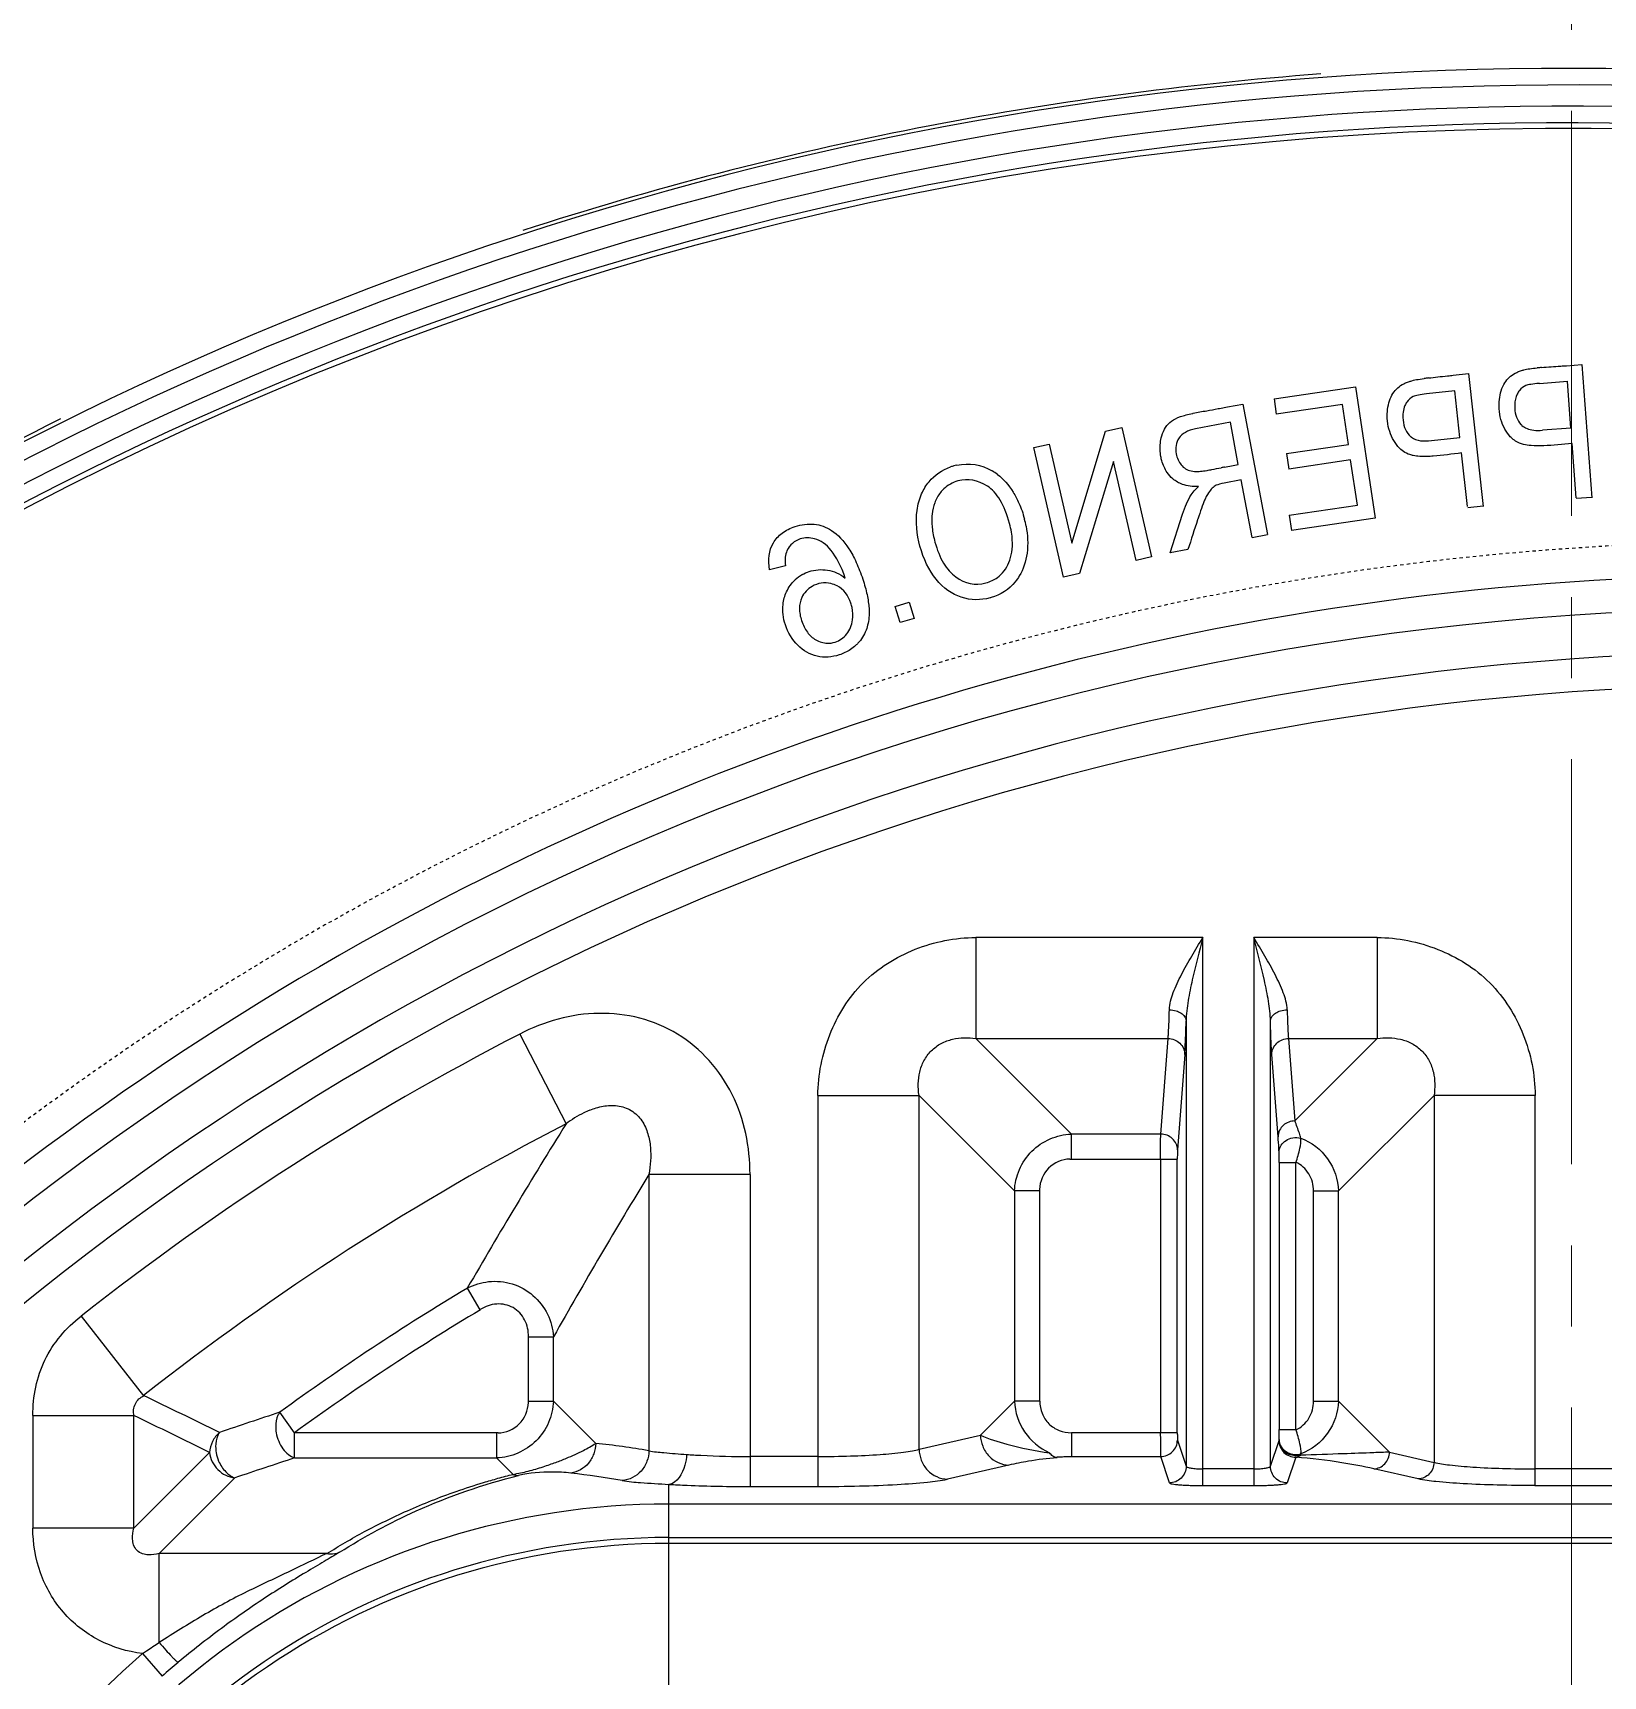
# Model space of a CAD drawing. Header units: millimetres. Extents: x 2432 to 4206, y 1282 to 1824.
# Drawn here: x 3788.92 to 3836.16, y 1603.57 to 1653.01 of the extents above; entities that cross this region are included whole.
import ezdxf

# ---------------------------------------------------------------- set-up
doc = ezdxf.new("R2010")
doc.units = ezdxf.units.MM
doc.linetypes.add('CENTER', pattern=[0.6, 0.375, -0.075, 0.075, -0.075])
doc.linetypes.add('HIDDEN', pattern=[0.2, 0.1, -0.1])
doc.layers.add('21', color=7, linetype='Continuous')
doc.layers.add('insert', color=85, linetype='Continuous', lineweight=20)

msp = doc.modelspace()

# ---------------------------------------------------------------- linework, layer by layer
at = {"layer": '21', "color": 2, "linetype": 'Continuous'}
for p, q in [((3835.056, 1643.001), (3835.522, 1643.036)), ((3835.522, 1643.036), (3835.82, 1639.029)), ((3831.647, 1642.712), (3832.112, 1642.764)), ((3832.112, 1642.764), (3832.557, 1638.763)), ((3834.244, 1642.469), (3835.089, 1642.532)), ((3835.194, 1641.124), (3835.089, 1642.532)), ((3826.262, 1642.004), (3828.714, 1642.368)), ((3826.262, 1642.004), (3826.331, 1641.539)), ((3828.714, 1642.368), (3829.302, 1638.412)), ((3831.698, 1642.245), (3830.854, 1642.151)), ((3831.854, 1640.842), (3831.698, 1642.245)), ((3824.765, 1641.743), (3824.866, 1641.762)), ((3824.866, 1641.762), (3825.323, 1641.848)), ((3825.323, 1641.848), (3826.061, 1637.917)), ((3828.319, 1641.834), (3826.331, 1641.539)), ((3828.498, 1640.632), (3828.319, 1641.834)), ((3820.176, 1637.661), (3821.195, 1641.032)), ((3821.195, 1641.032), (3821.68, 1641.144)), ((3821.68, 1641.144), (3822.574, 1637.245)), ((3824.948, 1641.299), (3823.902, 1641.103)), ((3825.188, 1640.027), (3824.948, 1641.299)), ((3835.194, 1641.124), (3834.34, 1641.061)), ((3819.036, 1640.537), (3819.493, 1640.642)), ((3819.93, 1636.638), (3819.036, 1640.537)), ((3819.493, 1640.642), (3820.176, 1637.661)), ((3826.642, 1640.356), (3828.498, 1640.632)), ((3831.003, 1640.747), (3831.854, 1640.842)), ((3835.349, 1639.029), (3835.229, 1640.655)), ((3821.434, 1640.119), (3820.415, 1636.75)), ((3822.117, 1637.14), (3821.434, 1640.119)), ((3826.642, 1640.356), (3826.711, 1639.891)), ((3828.567, 1640.167), (3826.711, 1639.891)), ((3828.769, 1638.808), (3828.567, 1640.167)), ((3832.085, 1638.763), (3831.906, 1640.375)), ((3825.274, 1639.565), (3824.767, 1639.47)), ((3825.6, 1637.83), (3825.274, 1639.565)), ((3835.351, 1639.012), (3835.818, 1639.047)), ((3823.134, 1637.367), (3823.506, 1638.534)), ((3826.713, 1638.503), (3828.769, 1638.808)), ((3826.713, 1638.503), (3826.783, 1638.038)), ((3832.088, 1638.737), (3832.554, 1638.789)), ((3829.302, 1638.412), (3826.783, 1638.038)), ((3825.6, 1637.83), (3826.061, 1637.917)), ((3822.574, 1637.245), (3822.117, 1637.14)), ((3823.673, 1637.468), (3823.134, 1637.367)), ((3811.564, 1636.976), (3811.088, 1636.86)), ((3820.415, 1636.75), (3819.93, 1636.638)), ((3814.868, 1635.76), (3815.285, 1635.887)), ((3815.016, 1635.273), (3814.868, 1635.76)), ((3815.285, 1635.887), (3815.433, 1635.399)), ((3815.433, 1635.399), (3815.016, 1635.273))]:
    msp.add_line(p, q, dxfattribs=at)
at = {"layer": '21', "color": 7, "linetype": 'Continuous'}
for p, q in [((3817.292, 1625.797), (3817.292, 1622.757)), ((3824.12, 1625.797), (3817.292, 1625.797)), ((3824.12, 1609.308), (3824.12, 1625.797)), ((3825.653, 1625.797), (3825.653, 1609.308)), ((3829.365, 1625.797), (3825.653, 1625.797)), ((3829.365, 1625.797), (3829.365, 1622.757)), ((3823.617, 1623.283), (3823.617, 1609.886)), ((3826.155, 1609.886), (3826.155, 1623.283)), ((3803.57, 1622.893), (3804.963, 1620.19)), ((3817.292, 1622.757), (3820.165, 1619.884)), ((3817.292, 1622.757), (3823.075, 1622.757)), ((3822.856, 1619.884), (3823.075, 1622.757)), ((3826.698, 1622.757), (3826.886, 1620.278)), ((3826.698, 1622.757), (3829.365, 1622.757)), ((3826.886, 1620.278), (3829.365, 1622.757)), ((3823.577, 1622.281), (3823.359, 1619.408)), ((3826.384, 1619.803), (3826.195, 1622.281)), ((3812.541, 1621.046), (3812.541, 1610.181)), ((3812.541, 1621.046), (3815.582, 1621.046)), ((3815.582, 1610.399), (3815.582, 1621.046)), ((3818.455, 1618.173), (3815.582, 1621.046)), ((3831.075, 1621.046), (3828.202, 1618.173)), ((3831.075, 1621.046), (3831.075, 1610.006)), ((3834.116, 1621.046), (3831.075, 1621.046)), ((3834.116, 1609.308), (3834.116, 1621.046)), ((3820.165, 1619.123), (3820.165, 1619.884)), ((3822.856, 1619.884), (3820.165, 1619.884)), ((3820.121, 1619.123), (3823.353, 1619.123)), ((3822.851, 1619.123), (3822.851, 1610.897)), ((3823.353, 1610.897), (3823.353, 1619.123)), ((3826.419, 1619.027), (3826.419, 1610.993)), ((3826.419, 1619.027), (3826.922, 1619.027)), ((3826.922, 1610.983), (3826.922, 1619.037)), ((3807.458, 1618.67), (3807.458, 1610.356)), ((3810.498, 1618.67), (3807.458, 1618.67)), ((3810.498, 1618.67), (3810.498, 1609.279)), ((3819.215, 1611.847), (3819.215, 1618.218)), ((3818.455, 1618.173), (3818.455, 1611.847)), ((3819.215, 1618.173), (3818.455, 1618.173)), ((3827.442, 1618.173), (3827.442, 1611.847)), ((3827.442, 1618.173), (3828.202, 1618.173)), ((3828.202, 1611.847), (3828.202, 1618.173)), ((3802.385, 1614.597), (3801.994, 1615.249)), ((3790.372, 1614.4), (3792.254, 1612.012)), ((3803.824, 1613.782), (3803.824, 1611.802)), ((3803.824, 1613.782), (3804.585, 1613.782)), ((3804.585, 1611.847), (3804.585, 1613.782)), ((3803.824, 1611.847), (3804.585, 1611.847)), ((3804.585, 1611.847), (3805.855, 1610.576)), ((3817.43, 1610.822), (3818.455, 1611.847)), ((3819.215, 1611.847), (3818.455, 1611.847)), ((3827.442, 1611.847), (3828.202, 1611.847)), ((3828.202, 1611.847), (3829.737, 1610.312)), ((3788.924, 1611.415), (3788.924, 1608.024)), ((3788.924, 1611.415), (3791.965, 1611.415)), ((3791.965, 1608.024), (3791.965, 1611.415)), ((3796.797, 1610.897), (3796.35, 1611.511)), ((3796.797, 1610.137), (3796.797, 1610.897)), ((3802.919, 1610.897), (3796.797, 1610.897)), ((3802.874, 1610.897), (3802.874, 1610.137)), ((3815.582, 1610.399), (3817.43, 1610.822)), ((3820.165, 1610.897), (3820.165, 1610.18)), ((3823.353, 1610.897), (3820.165, 1610.897)), ((3826.419, 1610.993), (3826.922, 1610.993)), ((3791.965, 1608.024), (3794.241, 1610.3)), ((3823.356, 1610.671), (3823.617, 1609.886)), ((3826.155, 1609.886), (3826.413, 1610.659)), ((3826.413, 1610.659), (3826.414, 1610.693)), ((3829.737, 1610.312), (3831.075, 1610.006)), ((3796.797, 1610.137), (3802.874, 1610.137)), ((3803.368, 1609.643), (3802.874, 1610.137)), ((3812.541, 1610.181), (3810.498, 1610.181)), ((3812.541, 1610.181), (3812.543, 1609.279)), ((3818.285, 1609.92), (3816.438, 1609.498)), ((3820.166, 1610.18), (3822.852, 1610.18)), ((3823.115, 1609.385), (3822.852, 1610.18)), ((3825.653, 1609.809), (3824.12, 1609.809)), ((3826.915, 1610.158), (3826.658, 1609.385)), ((3830.599, 1609.506), (3829.262, 1609.811)), ((3837.206, 1609.809), (3834.116, 1609.809)), ((3795.001, 1609.54), (3792.725, 1607.263)), ((3808.053, 1598.978), (3808.053, 1609.342)), ((3824.12, 1609.308), (3825.653, 1609.308)), ((3834.113, 1609.308), (3837.206, 1609.308)), ((3810.498, 1609.279), (3812.543, 1609.279)), ((3852.273, 1608.75), (3808.053, 1608.75)), ((3791.965, 1608.024), (3788.924, 1608.024)), ((3808.053, 1607.745), (3852.273, 1607.745)), ((3852.273, 1607.566), (3808.053, 1607.566)), ((3792.725, 1604.584), (3792.725, 1607.263)), ((3797.767, 1607.263), (3792.725, 1607.263)), ((3792.218, 1604.254), (3792.81, 1603.574))]:
    msp.add_line(p, q, dxfattribs=at)
for centre, radius, start, end in [((3835.188, 1549.886), 102.057, 14.96291, 151.82661), ((3835.188, 1549.886), 101.558, 14.96291, 151.63947), ((3835.188, 1549.886), 102.168, 94.2184, 107.97163), ((3835.188, 1549.886), 100.92, 15.05965, 151.44394), ((3835.188, 1549.886), 100.421, 15.05965, 151.60566), ((3835.188, 1549.886), 100.256, 87.28587, 137.0506), ((3835.188, 1549.886), 102.168, 116.40103, 132.49127), ((3841.218, 1549.886), 86.816, 91.13101, 151.13064), ((3841.218, 1549.886), 85.811, 91.12889, 269.34896), ((3841.218, 1549.886), 84.503, 92.75328, 175.97781), ((3841.218, 1549.886), 83.513, 92.75328, 175.96569), ((3841.218, 1549.886), 82.142, 117.27921, 128.24271), ((3841.218, 1549.886), 79.102, 117.27917, 128.24273), ((3956.684, 1525.661), 178.76, 148.07519, 149.92296), ((3957.67, 1527.084), 175.931, 148.62905, 150.47551), ((3841.218, 1549.886), 76.229, 120.96742, 126.05745), ((3841.218, 1549.886), 75.468, 120.96749, 126.05745), ((3637.178, 1289.187), 358.141, 63.93533, 64.34164), ((3820.24, 1611.922), 1.787, 182.4019, 245.723), ((3639.474, 1297.041), 349.406, 63.70819, 64.12386), ((3846.508, 1458.943), 160.602, 108.1987, 108.87985), ((3803.122, 1584.742), 25.978, 80.3933, 83.9612), ((3846.973, 1456.022), 162.077, 108.034, 108.70285), ((3821.853, 1611.816), 5.445, 342.9682, 343.375), ((3802.268, 1584.796), 25.048, 79.9102, 83.4816), ((3808.053, 1586.066), 22.684, 90, 295), ((3808.053, 1586.066), 21.679, 90, 295), ((3808.053, 1586.066), 21.5, 90, 295), ((3808.053, 1586.066), 24.115, 131.0428, 151.3972), ((3812.233, 1581.275), 29.571, 129.8153, 131.0566)]:
    msp.add_arc(centre, radius, start, end, dxfattribs=at)
at = {"layer": '21', "color": 2, "linetype": 'Continuous'}
for centre, radius, start, end in [((3835.371, 1630.051), 12.939, 94.6897, 95.2728), ((3829.875, 1713.06), 70.25, 274.09781, 274.22906), ((3832.433, 1629.816), 12.906, 96.7898, 97.3802), ((3823.902, 1712.535), 70.25, 276.1983, 276.32955), ((3817.077, 1638.413), 1.635, 105.8176, 109.4554), ((3817.074, 1638.325), 1.719, 102.051, 104.9174), ((3816.938, 1638.417), 1.651, 52.4704, 59.2569), ((3829.799, 1613.605), 26.819, 100.8024, 101.0158), ((3815.688, 1637.592), 3.168, 10.5368, 14.4978), ((3812.626, 1635.727), 1.132, 119.252, 133.0532), ((3812.753, 1635.69), 0.775, 76.6324, 120.028), ((3812.75, 1635.673), 0.793, 62.3658, 76.68)]:
    msp.add_arc(centre, radius, start, end, dxfattribs=at)
at = {"layer": '21', "color": 8, "linetype": 'HIDDEN'}
msp.add_arc((3841.218, 1549.886), 87.821, 218.45894, 155.70987, dxfattribs=at)
at = {"layer": '21', "color": 2, "linetype": 'Continuous'}
for points, knots in [([(3833.776, 1642.875), (3833.828, 1642.888), (3833.941, 1642.91), (3834.1, 1642.927), (3834.182, 1642.935)], [0, 0, 0, 0, 0.511331, 1, 1, 1, 1]), ([(3834.313, 1642.947), (3834.498, 1642.962), (3834.697, 1642.975), (3834.892, 1642.989), (3834.895, 1642.989)], [0, 0, 0, 0, 0.986356, 1, 1, 1, 1]), ([(3829.944, 1642.297), (3829.995, 1642.347), (3830.084, 1642.414), (3830.184, 1642.467), (3830.22, 1642.483)], [0, 0, 0, 0, 0.668238, 1, 1, 1, 1]), ([(3830.22, 1642.483), (3830.257, 1642.5), (3830.306, 1642.519), (3830.361, 1642.536), (3830.373, 1642.539)], [0, 0, 0, 0, 0.797297, 1, 1, 1, 1]), ([(3830.373, 1642.539), (3830.424, 1642.554), (3830.536, 1642.581), (3830.694, 1642.604), (3830.775, 1642.615)], [0, 0, 0, 0, 0.512645, 1, 1, 1, 1]), ([(3830.907, 1642.631), (3831.091, 1642.653), (3831.29, 1642.674), (3831.484, 1642.695), (3831.487, 1642.695)], [0, 0, 0, 0, 0.986356, 1, 1, 1, 1]), ([(3833.207, 1641.091), (3833.107, 1641.27), (3832.999, 1641.653), (3833.054, 1642.18), (3833.162, 1642.414), (3833.207, 1642.485)], [0, 0, 0, 0, 0.441452, 0.809041, 1, 1, 1, 1]), ([(3833.338, 1642.648), (3833.391, 1642.696), (3833.482, 1642.76), (3833.585, 1642.809), (3833.621, 1642.824)], [0, 0, 0, 0, 0.668238, 1, 1, 1, 1]), ([(3833.621, 1642.824), (3833.658, 1642.839), (3833.708, 1642.856), (3833.764, 1642.872), (3833.776, 1642.875)], [0, 0, 0, 0, 0.797297, 1, 1, 1, 1]), ([(3829.741, 1641.02), (3829.708, 1641.121), (3829.649, 1641.406), (3829.682, 1641.904), (3829.842, 1642.192), (3829.944, 1642.297)], [0, 0, 0, 0, 0.234391, 0.624324, 1, 1, 1, 1]), ([(3822.842, 1640.67), (3822.85, 1640.744), (3822.883, 1640.918), (3822.992, 1641.16), (3823.166, 1641.342), (3823.42, 1641.47), (3823.676, 1641.534), (3823.807, 1641.563)], [0, 0, 0, 0, 0.157333, 0.373325, 0.589317, 0.801574, 1, 1, 1, 1]), ([(3823.807, 1641.563), (3823.816, 1641.565), (3823.955, 1641.594), (3824.1, 1641.622), (3824.237, 1641.647)], [0, 0, 0, 0, 0.06645, 1, 1, 1, 1]), ([(3824.237, 1641.647), (3824.35, 1641.667), (3824.528, 1641.699), (3824.703, 1641.731), (3824.765, 1641.743)], [0, 0, 0, 0, 0.645937, 1, 1, 1, 1]), ([(3830.255, 1641.905), (3830.234, 1641.874), (3830.153, 1641.728), (3830.13, 1641.518), (3830.144, 1641.367), (3830.144, 1641.363)], [0, 0, 0, 0, 0.223742, 0.980956, 1, 1, 1, 1]), ([(3833.503, 1641.829), (3833.501, 1641.792), (3833.504, 1641.559), (3833.574, 1641.352), (3833.687, 1641.233)], [0, 0, 0, 0, 0.158664, 1, 1, 1, 1]), ([(3823.902, 1641.103), (3823.66, 1641.054), (3823.332, 1640.861), (3823.271, 1640.389), (3823.395, 1640.11), (3823.472, 1640.017)], [0, 0, 0, 0, 0.362917, 0.732736, 1, 1, 1, 1]), ([(3830.144, 1641.363), (3830.164, 1641.157), (3830.245, 1640.967), (3830.392, 1640.854), (3830.399, 1640.849)], [0, 0, 0, 0, 0.954438, 1, 1, 1, 1]), ([(3833.687, 1641.233), (3833.698, 1641.222), (3833.794, 1641.13), (3833.925, 1641.077), (3834.074, 1641.061)], [0, 0, 0, 0, 0.116752, 1, 1, 1, 1]), ([(3822.887, 1640.141), (3822.875, 1640.182), (3822.836, 1640.353), (3822.828, 1640.536), (3822.842, 1640.67)], [0, 0, 0, 0, 0.243801, 1, 1, 1, 1]), ([(3833.995, 1640.596), (3833.914, 1640.603), (3833.789, 1640.621), (3833.682, 1640.657), (3833.642, 1640.674)], [0, 0, 0, 0, 0.60486, 1, 1, 1, 1]), ([(3815.66, 1639.145), (3815.719, 1639.279), (3815.936, 1639.63), (3816.273, 1639.864), (3816.532, 1639.955)], [0, 0, 0, 0, 0.346169, 1, 1, 1, 1]), ([(3823.472, 1640.017), (3823.549, 1639.922), (3823.694, 1639.83), (3823.917, 1639.812), (3824.024, 1639.82), (3824.048, 1639.823)], [0, 0, 0, 0, 0.609163, 0.913745, 1, 1, 1, 1]), ([(3830.863, 1640.27), (3830.711, 1640.265), (3830.553, 1640.272), (3830.418, 1640.304), (3830.403, 1640.308)], [0, 0, 0, 0, 0.88889, 1, 1, 1, 1]), ([(3831.906, 1640.375), (3831.622, 1640.343), (3831.256, 1640.291), (3830.925, 1640.271), (3830.863, 1640.27)], [0, 0, 0, 0, 0.806296, 1, 1, 1, 1]), ([(3817.944, 1639.727), (3818.119, 1639.592), (3818.353, 1639.334), (3818.537, 1638.983), (3818.589, 1638.866)], [0, 0, 0, 0, 0.68406, 1, 1, 1, 1]), ([(3823.51, 1639.43), (3823.4, 1639.469), (3823.228, 1639.569), (3823.096, 1639.717), (3823.047, 1639.79)], [0, 0, 0, 0, 0.558575, 1, 1, 1, 1]), ([(3824.048, 1639.823), (3824.11, 1639.829), (3824.225, 1639.846), (3824.345, 1639.867), (3824.396, 1639.877)], [0, 0, 0, 0, 0.584682, 1, 1, 1, 1]), ([(3816.853, 1636.033), (3816.574, 1636.125), (3816.052, 1636.49), (3815.549, 1637.533), (3815.457, 1638.509), (3815.592, 1638.993), (3815.66, 1639.145)], [0, 0, 0, 0, 0.286745, 0.574927, 0.853431, 1, 1, 1, 1]), ([(3816.33, 1639.297), (3816.292, 1639.261), (3816.181, 1639.14), (3816.098, 1638.989), (3816.056, 1638.876)], [0, 0, 0, 0, 0.316856, 1, 1, 1, 1]), ([(3816.056, 1638.876), (3816.018, 1638.771), (3815.975, 1638.588), (3815.966, 1638.388), (3815.967, 1638.309)], [0, 0, 0, 0, 0.621494, 1, 1, 1, 1]), ([(3811.201, 1637.667), (3811.269, 1637.783), (3811.441, 1637.98), (3811.892, 1638.206), (3812.44, 1638.276), (3812.987, 1638.08), (3813.404, 1637.646), (3813.697, 1637.101), (3813.892, 1636.599), (3814.031, 1636.101), (3814.082, 1635.749), (3814.082, 1635.554), (3814.078, 1635.484)], [0, 0, 0, 0, 0.104804, 0.209608, 0.350257, 0.490905, 0.652043, 0.732612, 0.813181, 0.885117, 0.957054, 1, 1, 1, 1]), ([(3815.967, 1638.309), (3815.968, 1638.252), (3815.98, 1638.055), (3816.071, 1637.595), (3816.299, 1637.024), (3816.802, 1636.473), (3817.271, 1636.378), (3817.597, 1636.468)], [0, 0, 0, 0, 0.053512, 0.180502, 0.385029, 0.589556, 1, 1, 1, 1]), ([(3823.969, 1638.385), (3823.966, 1638.376), (3823.871, 1638.09), (3823.769, 1637.765), (3823.673, 1637.468)], [0, 0, 0, 0, 0.02914, 1, 1, 1, 1]), ([(3813.365, 1636.606), (3813.236, 1636.984), (3812.955, 1637.514), (3812.496, 1637.831), (3811.955, 1637.832), (3811.689, 1637.609), (3811.607, 1637.434)], [0, 0, 0, 0, 0.268687, 0.536289, 0.743134, 1, 1, 1, 1]), ([(3817.939, 1636.629), (3818.09, 1636.739), (3818.328, 1637.045), (3818.403, 1637.5), (3818.389, 1637.758)], [0, 0, 0, 0, 0.49532, 1, 1, 1, 1]), ([(3811.494, 1635.815), (3811.508, 1635.951), (3811.583, 1636.231), (3811.746, 1636.455), (3811.853, 1636.555)], [0, 0, 0, 0, 0.46271, 1, 1, 1, 1]), ([(3812.072, 1636.716), (3812.137, 1636.752), (3812.37, 1636.854), (3812.832, 1636.899), (3813.197, 1636.74), (3813.365, 1636.606)], [0, 0, 0, 0, 0.170865, 0.584929, 1, 1, 1, 1]), ([(3818.599, 1636.674), (3818.562, 1636.613), (3818.35, 1636.314), (3818.035, 1636.107), (3817.749, 1636.023)], [0, 0, 0, 0, 0.194471, 1, 1, 1, 1]), ([(3812.366, 1636.361), (3812.231, 1636.283), (3812.045, 1636.088), (3811.972, 1635.764), (3811.991, 1635.578), (3812.002, 1635.514)], [0, 0, 0, 0, 0.498851, 0.829698, 1, 1, 1, 1]), ([(3813.569, 1635.721), (3813.56, 1635.766), (3813.485, 1636.056), (3813.314, 1636.273), (3813.117, 1636.375)], [0, 0, 0, 0, 0.155072, 1, 1, 1, 1]), ([(3817.749, 1636.023), (3817.739, 1636.02), (3817.454, 1635.939), (3817.138, 1635.939), (3816.853, 1636.033)], [0, 0, 0, 0, 0.036426, 1, 1, 1, 1]), ([(3813.517, 1634.46), (3813.414, 1634.392), (3813.095, 1634.239), (3812.499, 1634.193), (3811.904, 1634.538), (3811.518, 1635.174), (3811.473, 1635.618), (3811.494, 1635.815)], [0, 0, 0, 0, 0.123725, 0.347807, 0.57189, 0.796823, 1, 1, 1, 1]), ([(3812.002, 1635.514), (3812.013, 1635.453), (3812.063, 1635.262), (3812.212, 1634.959), (3812.379, 1634.811), (3812.476, 1634.755)], [0, 0, 0, 0, 0.189054, 0.594527, 1, 1, 1, 1]), ([(3812.824, 1634.651), (3812.904, 1634.648), (3813.118, 1634.679), (3813.44, 1634.894), (3813.609, 1635.304), (3813.593, 1635.602), (3813.569, 1635.721)], [0, 0, 0, 0, 0.180584, 0.483243, 0.783122, 1, 1, 1, 1]), ([(3814.078, 1635.484), (3814.07, 1635.32), (3814.002, 1635), (3813.849, 1634.759), (3813.743, 1634.648)], [0, 0, 0, 0, 0.457806, 1, 1, 1, 1]), ([(3813.743, 1634.648), (3813.722, 1634.625), (3813.652, 1634.557), (3813.573, 1634.497), (3813.517, 1634.46)], [0, 0, 0, 0, 0.325488, 1, 1, 1, 1])]:
    msp.add_open_spline(points, degree=3, knots=knots, dxfattribs=at)
for points in [[(3833.207, 1642.485), (3833.245, 1642.546), (3833.289, 1642.601), (3833.338, 1642.648)], [(3834.244, 1642.469), (3834.043, 1642.451), (3833.908, 1642.429), (3833.837, 1642.403)], [(3830.452, 1642.07), (3830.373, 1642.033), (3830.306, 1641.978), (3830.255, 1641.905)], [(3830.854, 1642.151), (3830.656, 1642.126), (3830.522, 1642.099), (3830.452, 1642.07)], [(3833.577, 1642.147), (3833.53, 1642.055), (3833.507, 1641.942), (3833.503, 1641.829)], [(3833.645, 1642.255), (3833.62, 1642.223), (3833.597, 1642.187), (3833.577, 1642.147)], [(3833.837, 1642.403), (3833.761, 1642.37), (3833.697, 1642.321), (3833.645, 1642.255)], [(3830.04, 1640.516), (3829.904, 1640.654), (3829.803, 1640.827), (3829.741, 1641.02)], [(3833.37, 1640.865), (3833.308, 1640.933), (3833.253, 1641.009), (3833.207, 1641.091)], [(3834.074, 1641.061), (3834.153, 1641.052), (3834.241, 1641.052), (3834.34, 1641.061)], [(3830.403, 1640.308), (3830.253, 1640.348), (3830.134, 1640.419), (3830.04, 1640.516)], [(3830.399, 1640.849), (3830.473, 1640.796), (3830.563, 1640.761), (3830.671, 1640.745)], [(3830.671, 1640.745), (3830.766, 1640.731), (3830.876, 1640.732), (3831.003, 1640.747)], [(3833.642, 1640.674), (3833.532, 1640.719), (3833.442, 1640.784), (3833.37, 1640.865)], [(3834.378, 1640.592), (3834.243, 1640.587), (3834.113, 1640.586), (3833.995, 1640.596)], [(3835.229, 1640.655), (3834.945, 1640.634), (3834.65, 1640.603), (3834.378, 1640.592)], [(3816.715, 1640.007), (3817.095, 1640.088), (3817.46, 1640.028), (3817.782, 1639.836)], [(3823.047, 1639.79), (3822.976, 1639.894), (3822.922, 1640.013), (3822.887, 1640.141)], [(3824.773, 1639.949), (3824.912, 1639.976), (3825.049, 1640.001), (3825.188, 1640.027)], [(3816.754, 1639.533), (3816.59, 1639.486), (3816.447, 1639.406), (3816.33, 1639.297)], [(3817.642, 1639.378), (3817.356, 1639.561), (3817.059, 1639.613), (3816.754, 1639.533)], [(3824.396, 1639.877), (3824.488, 1639.894), (3824.581, 1639.912), (3824.675, 1639.93)], [(3824.767, 1639.47), (3824.653, 1639.445), (3824.574, 1639.422), (3824.526, 1639.404)], [(3818.307, 1638.249), (3818.152, 1638.817), (3817.929, 1639.193), (3817.642, 1639.378)], [(3823.506, 1638.534), (3823.58, 1638.757), (3823.668, 1638.953), (3823.769, 1639.118)], [(3823.992, 1639.364), (3823.81, 1639.358), (3823.649, 1639.381), (3823.51, 1639.43)], [(3823.769, 1639.118), (3823.802, 1639.168), (3823.847, 1639.223), (3823.906, 1639.282)], [(3823.906, 1639.282), (3823.932, 1639.309), (3823.961, 1639.336), (3823.992, 1639.364)], [(3824.225, 1639.063), (3824.208, 1639.03), (3824.191, 1638.994), (3824.174, 1638.954)], [(3824.347, 1639.259), (3824.307, 1639.212), (3824.267, 1639.147), (3824.225, 1639.063)], [(3824.403, 1639.314), (3824.384, 1639.297), (3824.365, 1639.279), (3824.347, 1639.259)], [(3824.526, 1639.404), (3824.483, 1639.379), (3824.443, 1639.35), (3824.403, 1639.314)], [(3818.589, 1638.866), (3818.655, 1638.715), (3818.711, 1638.553), (3818.755, 1638.385)], [(3824.174, 1638.954), (3824.118, 1638.818), (3824.046, 1638.615), (3823.969, 1638.385)], [(3818.389, 1637.758), (3818.381, 1637.912), (3818.354, 1638.076), (3818.307, 1638.249)], [(3818.802, 1638.171), (3818.852, 1637.906), (3818.867, 1637.631), (3818.832, 1637.365)], [(3811.088, 1636.86), (3811.028, 1637.168), (3811.066, 1637.437), (3811.201, 1637.667)], [(3811.607, 1637.434), (3811.559, 1637.326), (3811.545, 1637.174), (3811.564, 1636.976)], [(3818.832, 1637.365), (3818.8, 1637.108), (3818.721, 1636.874), (3818.599, 1636.674)], [(3817.597, 1636.468), (3817.724, 1636.502), (3817.839, 1636.556), (3817.939, 1636.629)], [(3812.476, 1634.755), (3812.591, 1634.69), (3812.708, 1634.655), (3812.824, 1634.651)]]:
    msp.add_open_spline(points, degree=3, dxfattribs=at)
at = {"layer": '21', "color": 7, "linetype": 'Continuous'}
for points, knots in [([(3812.541, 1621.046), (3812.541, 1621.666), (3812.736, 1622.605), (3813.291, 1623.721), (3813.877, 1624.46), (3814.618, 1625.042), (3815.73, 1625.608), (3816.672, 1625.797), (3817.292, 1625.797)], [0, 0, 0, 0, 0.249205, 0.37458, 0.49971, 0.62513, 0.750417, 1, 1, 1, 1]), ([(3823.115, 1623.623), (3823.12, 1623.799), (3823.227, 1624.167), (3823.478, 1624.696), (3823.787, 1625.244), (3824.008, 1625.611), (3824.12, 1625.797)], [0, 0, 0, 0, 0.219135, 0.466725, 0.72998, 1, 1, 1, 1]), ([(3824.12, 1625.797), (3824.01, 1625.374), (3823.844, 1624.745), (3823.672, 1623.907), (3823.62, 1623.489), (3823.617, 1623.283)], [0, 0, 0, 0, 0.510246, 0.759828, 1, 1, 1, 1]), ([(3826.658, 1623.623), (3826.652, 1623.798), (3826.546, 1624.166), (3826.295, 1624.695), (3825.986, 1625.243), (3825.765, 1625.611), (3825.653, 1625.797)], [0, 0, 0, 0, 0.218151, 0.466111, 0.729739, 1, 1, 1, 1]), ([(3826.155, 1623.283), (3826.153, 1623.483), (3826.102, 1623.894), (3825.931, 1624.733), (3825.765, 1625.369), (3825.653, 1625.797)], [0, 0, 0, 0, 0.232898, 0.482425, 1, 1, 1, 1]), ([(3829.365, 1625.797), (3829.984, 1625.797), (3830.923, 1625.603), (3832.039, 1625.047), (3832.779, 1624.462), (3833.36, 1623.721), (3833.926, 1622.609), (3834.116, 1621.667), (3834.116, 1621.046)], [0, 0, 0, 0, 0.249205, 0.37458, 0.499711, 0.62513, 0.750417, 1, 1, 1, 1]), ([(3810.498, 1618.67), (3810.498, 1619.083), (3810.414, 1619.912), (3810.01, 1621.094), (3809.314, 1622.137), (3808.351, 1622.941), (3807.194, 1623.428), (3805.949, 1623.569), (3804.712, 1623.387), (3803.937, 1623.082), (3803.57, 1622.893)], [0, 0, 0, 0, 0.125093, 0.250122, 0.375087, 0.499996, 0.624906, 0.749869, 0.874901, 1, 1, 1, 1]), ([(3823.075, 1622.757), (3823.079, 1622.808), (3823.099, 1623.096), (3823.108, 1623.385), (3823.115, 1623.623)], [0, 0, 0, 0, 0.177155, 1, 1, 1, 1]), ([(3823.115, 1623.623), (3823.182, 1623.622), (3823.306, 1623.604), (3823.465, 1623.532), (3823.581, 1623.427), (3823.616, 1623.331), (3823.617, 1623.283)], [0, 0, 0, 0, 0.305938, 0.560937, 0.784377, 1, 1, 1, 1]), ([(3823.577, 1622.281), (3823.582, 1622.34), (3823.601, 1622.674), (3823.611, 1623.008), (3823.617, 1623.283)], [0, 0, 0, 0, 0.176844, 1, 1, 1, 1]), ([(3826.155, 1623.283), (3826.157, 1623.331), (3826.192, 1623.427), (3826.307, 1623.532), (3826.466, 1623.604), (3826.59, 1623.622), (3826.658, 1623.623)], [0, 0, 0, 0, 0.215653, 0.439091, 0.694089, 1, 1, 1, 1]), ([(3826.195, 1622.281), (3826.191, 1622.341), (3826.171, 1622.674), (3826.162, 1623.008), (3826.155, 1623.283)], [0, 0, 0, 0, 0.177336, 1, 1, 1, 1]), ([(3826.658, 1623.623), (3826.66, 1623.531), (3826.67, 1623.242), (3826.681, 1622.953), (3826.698, 1622.757)], [0, 0, 0, 0, 0.319203, 1, 1, 1, 1]), ([(3815.582, 1621.046), (3815.549, 1621.277), (3815.55, 1621.644), (3815.716, 1622.099), (3815.939, 1622.402), (3816.241, 1622.624), (3816.696, 1622.789), (3817.062, 1622.79), (3817.292, 1622.757)], [0, 0, 0, 0, 0.243661, 0.370979, 0.500263, 0.629966, 0.756742, 1, 1, 1, 1]), ([(3823.075, 1622.757), (3823.202, 1622.756), (3823.461, 1622.659), (3823.576, 1622.403), (3823.577, 1622.281)], [0, 0, 0, 0, 0.509731, 1, 1, 1, 1]), ([(3826.195, 1622.281), (3826.197, 1622.403), (3826.312, 1622.659), (3826.571, 1622.756), (3826.698, 1622.757)], [0, 0, 0, 0, 0.490264, 1, 1, 1, 1]), ([(3829.365, 1622.757), (3829.596, 1622.79), (3829.962, 1622.788), (3830.418, 1622.623), (3830.72, 1622.4), (3830.943, 1622.098), (3831.107, 1621.642), (3831.108, 1621.277), (3831.075, 1621.046)], [0, 0, 0, 0, 0.243664, 0.370983, 0.500267, 0.629967, 0.756745, 1, 1, 1, 1]), ([(3805.677, 1620.603), (3805.806, 1620.655), (3806.078, 1620.738), (3806.514, 1620.761), (3806.944, 1620.62), (3807.265, 1620.3), (3807.44, 1619.901), (3807.535, 1619.353), (3807.504, 1618.938), (3807.458, 1618.671)], [0, 0, 0, 0, 0.123188, 0.249891, 0.380421, 0.510937, 0.63758, 0.760606, 1, 1, 1, 1]), ([(3805.677, 1620.603), (3805.615, 1620.578), (3805.364, 1620.465), (3805.13, 1620.316), (3804.963, 1620.19)], [0, 0, 0, 0, 0.240858, 1, 1, 1, 1]), ([(3826.886, 1620.278), (3826.764, 1620.277), (3826.571, 1620.205), (3826.416, 1620.001), (3826.385, 1619.87), (3826.384, 1619.803)], [0, 0, 0, 0, 0.486589, 0.733548, 1, 1, 1, 1]), ([(3827.07, 1619.762), (3827.056, 1619.81), (3827.001, 1619.985), (3826.938, 1620.157), (3826.886, 1620.278)], [0, 0, 0, 0, 0.278842, 1, 1, 1, 1]), ([(3818.455, 1618.173), (3818.464, 1618.393), (3818.566, 1618.833), (3818.945, 1619.394), (3819.505, 1619.773), (3819.946, 1619.874), (3820.165, 1619.884)], [0, 0, 0, 0, 0.249494, 0.500013, 0.750522, 1, 1, 1, 1]), ([(3822.851, 1619.123), (3822.85, 1619.279), (3822.85, 1619.532), (3822.851, 1619.786), (3822.856, 1619.884)], [0, 0, 0, 0, 0.614162, 1, 1, 1, 1]), ([(3823.359, 1619.408), (3823.358, 1619.53), (3823.242, 1619.786), (3822.983, 1619.883), (3822.856, 1619.884)], [0, 0, 0, 0, 0.490256, 1, 1, 1, 1]), ([(3826.414, 1619.327), (3826.412, 1619.371), (3826.403, 1619.53), (3826.393, 1619.688), (3826.384, 1619.803)], [0, 0, 0, 0, 0.27558, 1, 1, 1, 1]), ([(3826.414, 1619.327), (3826.415, 1619.403), (3826.46, 1619.549), (3826.617, 1619.706), (3826.83, 1619.791), (3826.991, 1619.783), (3827.07, 1619.761)], [0, 0, 0, 0, 0.251908, 0.483588, 0.724221, 1, 1, 1, 1]), ([(3826.922, 1619.027), (3826.969, 1619.167), (3827.038, 1619.407), (3827.081, 1619.659), (3827.07, 1619.761)], [0, 0, 0, 0, 0.591925, 1, 1, 1, 1]), ([(3827.07, 1619.762), (3827.387, 1619.639), (3827.96, 1619.197), (3828.189, 1618.512), (3828.202, 1618.173)], [0, 0, 0, 0, 0.500695, 1, 1, 1, 1]), ([(3823.359, 1619.408), (3823.358, 1619.394), (3823.354, 1619.299), (3823.353, 1619.204), (3823.353, 1619.123)], [0, 0, 0, 0, 0.155113, 1, 1, 1, 1]), ([(3826.419, 1619.027), (3826.419, 1619.058), (3826.419, 1619.158), (3826.418, 1619.259), (3826.414, 1619.327)], [0, 0, 0, 0, 0.311414, 1, 1, 1, 1]), ([(3820.121, 1619.131), (3819.889, 1619.12), (3819.41, 1618.929), (3819.218, 1618.45), (3819.208, 1618.218)], [0, 0, 0, 0, 0.500015, 1, 1, 1, 1]), ([(3827.451, 1618.173), (3827.45, 1618.35), (3827.359, 1618.711), (3827.079, 1618.961), (3826.921, 1619.037)], [0, 0, 0, 0, 0.502621, 1, 1, 1, 1]), ([(3802.633, 1615.442), (3802.869, 1615.468), (3803.359, 1615.423), (3804.001, 1615.068), (3804.446, 1614.489), (3804.569, 1614.018), (3804.584, 1613.783)], [0, 0, 0, 0, 0.250253, 0.501686, 0.751998, 1, 1, 1, 1]), ([(3803.835, 1613.782), (3803.835, 1613.957), (3803.765, 1614.307), (3803.398, 1614.708), (3802.866, 1614.816), (3802.529, 1614.696), (3802.38, 1614.606)], [0, 0, 0, 0, 0.254235, 0.500004, 0.745781, 1, 1, 1, 1]), ([(3788.924, 1611.415), (3788.924, 1611.701), (3788.978, 1612.277), (3789.346, 1613.366), (3789.916, 1614.06), (3790.372, 1614.4)], [0, 0, 0, 0, 0.250921, 0.501698, 1, 1, 1, 1]), ([(3791.965, 1611.415), (3791.954, 1611.471), (3791.946, 1611.592), (3791.997, 1611.769), (3792.104, 1611.917), (3792.204, 1611.985), (3792.254, 1612.012)], [0, 0, 0, 0, 0.242064, 0.500234, 0.758953, 1, 1, 1, 1]), ([(3804.585, 1611.847), (3804.575, 1611.627), (3804.474, 1611.187), (3804.095, 1610.626), (3803.534, 1610.247), (3803.094, 1610.146), (3802.874, 1610.137)], [0, 0, 0, 0, 0.249494, 0.500013, 0.750522, 1, 1, 1, 1]), ([(3802.919, 1610.889), (3803.15, 1610.9), (3803.63, 1611.091), (3803.821, 1611.57), (3803.832, 1611.802)], [0, 0, 0, 0, 0.500015, 1, 1, 1, 1]), ([(3819.215, 1611.847), (3819.215, 1611.723), (3819.26, 1611.471), (3819.469, 1611.151), (3819.79, 1610.942), (3820.041, 1610.897), (3820.165, 1610.897)], [0, 0, 0, 0, 0.250127, 0.500048, 0.749927, 1, 1, 1, 1]), ([(3826.921, 1610.983), (3827.079, 1611.059), (3827.359, 1611.309), (3827.451, 1611.67), (3827.451, 1611.847)], [0, 0, 0, 0, 0.497379, 1, 1, 1, 1]), ([(3828.202, 1611.847), (3828.189, 1611.508), (3827.96, 1610.823), (3827.387, 1610.381), (3827.07, 1610.259)], [0, 0, 0, 0, 0.499425, 1, 1, 1, 1]), ([(3796.35, 1611.511), (3796.33, 1611.484), (3796.254, 1611.353), (3796.229, 1611.198), (3796.229, 1611.082)], [0, 0, 0, 0, 0.227732, 1, 1, 1, 1]), ([(3794.54, 1610.904), (3794.452, 1610.83), (3794.307, 1610.643), (3794.247, 1610.415), (3794.241, 1610.3)], [0, 0, 0, 0, 0.5, 1, 1, 1, 1]), ([(3794.54, 1610.904), (3794.519, 1610.877), (3794.445, 1610.748), (3794.422, 1610.595), (3794.422, 1610.482)], [0, 0, 0, 0, 0.231897, 1, 1, 1, 1]), ([(3796.245, 1610.897), (3796.257, 1610.809), (3796.31, 1610.639), (3796.433, 1610.412), (3796.598, 1610.237), (3796.731, 1610.161), (3796.797, 1610.137)], [0, 0, 0, 0, 0.271665, 0.537983, 0.784639, 1, 1, 1, 1]), ([(3817.43, 1610.822), (3817.687, 1610.709), (3818.372, 1610.495), (3819.075, 1610.353), (3819.506, 1610.293)], [0, 0, 0, 0, 0.392342, 1, 1, 1, 1]), ([(3817.43, 1610.822), (3817.433, 1610.71), (3817.485, 1610.48), (3817.719, 1610.088), (3818.066, 1609.926), (3818.285, 1609.92)], [0, 0, 0, 0, 0.249765, 0.512912, 1, 1, 1, 1]), ([(3822.852, 1610.18), (3822.852, 1610.222), (3822.854, 1610.461), (3822.852, 1610.7), (3822.851, 1610.897)], [0, 0, 0, 0, 0.175691, 1, 1, 1, 1]), ([(3823.353, 1610.897), (3823.353, 1610.876), (3823.354, 1610.801), (3823.354, 1610.725), (3823.356, 1610.671)], [0, 0, 0, 0, 0.279884, 1, 1, 1, 1]), ([(3826.414, 1610.693), (3826.415, 1610.71), (3826.419, 1610.81), (3826.419, 1610.91), (3826.419, 1610.993)], [0, 0, 0, 0, 0.174477, 1, 1, 1, 1]), ([(3827.07, 1610.259), (3827.084, 1610.36), (3827.036, 1610.613), (3826.969, 1610.852), (3826.922, 1610.993)], [0, 0, 0, 0, 0.407481, 1, 1, 1, 1]), ([(3794.241, 1610.3), (3794.261, 1610.112), (3794.443, 1609.742), (3794.813, 1609.56), (3795.001, 1609.54)], [0, 0, 0, 0, 0.5, 1, 1, 1, 1]), ([(3794.438, 1610.3), (3794.452, 1610.213), (3794.514, 1610.001), (3794.697, 1609.722), (3794.898, 1609.575), (3795.001, 1609.54)], [0, 0, 0, 0, 0.271676, 0.665336, 1, 1, 1, 1]), ([(3803.368, 1609.643), (3803.521, 1609.673), (3803.751, 1609.72), (3804.052, 1609.8), (3804.267, 1609.872), (3804.466, 1609.941), (3804.702, 1610.021), (3805.045, 1610.153), (3805.448, 1610.34), (3805.736, 1610.5), (3805.855, 1610.576)], [0, 0, 0, 0, 0.175152, 0.264207, 0.349791, 0.428952, 0.500944, 0.630417, 0.841287, 1, 1, 1, 1]), ([(3805.855, 1610.576), (3805.854, 1610.471), (3805.812, 1610.257), (3805.611, 1609.886), (3805.311, 1609.712), (3805.111, 1609.682)], [0, 0, 0, 0, 0.25252, 0.514846, 1, 1, 1, 1]), ([(3807.458, 1610.356), (3807.456, 1610.248), (3807.409, 1610.026), (3807.192, 1609.644), (3806.867, 1609.474), (3806.656, 1609.456)], [0, 0, 0, 0, 0.249444, 0.511529, 1, 1, 1, 1]), ([(3807.458, 1610.356), (3807.605, 1610.324), (3807.984, 1610.289), (3808.362, 1610.261), (3808.589, 1610.244)], [0, 0, 0, 0, 0.397677, 1, 1, 1, 1]), ([(3812.541, 1610.181), (3812.869, 1610.181), (3813.492, 1610.191), (3814.352, 1610.233), (3814.973, 1610.288), (3815.363, 1610.347), (3815.517, 1610.38), (3815.582, 1610.399)], [0, 0, 0, 0, 0.321617, 0.612608, 0.845678, 0.93368, 1, 1, 1, 1]), ([(3815.582, 1610.399), (3815.585, 1610.287), (3815.637, 1610.057), (3815.871, 1609.666), (3816.219, 1609.504), (3816.437, 1609.498)], [0, 0, 0, 0, 0.249765, 0.512915, 1, 1, 1, 1]), ([(3819.735, 1610.146), (3819.692, 1610.152), (3819.601, 1610.186), (3819.534, 1610.254), (3819.506, 1610.293)], [0, 0, 0, 0, 0.4755, 1, 1, 1, 1]), ([(3822.851, 1610.18), (3822.98, 1610.18), (3823.245, 1610.285), (3823.355, 1610.547), (3823.356, 1610.671)], [0, 0, 0, 0, 0.509996, 1, 1, 1, 1]), ([(3826.413, 1610.659), (3826.413, 1610.532), (3826.521, 1610.265), (3826.787, 1610.159), (3826.915, 1610.158)], [0, 0, 0, 0, 0.499516, 1, 1, 1, 1]), ([(3826.889, 1610.205), (3826.773, 1610.211), (3826.593, 1610.282), (3826.444, 1610.474), (3826.413, 1610.597), (3826.413, 1610.659)], [0, 0, 0, 0, 0.490634, 0.737937, 1, 1, 1, 1]), ([(3826.414, 1610.693), (3826.415, 1610.617), (3826.46, 1610.471), (3826.617, 1610.314), (3826.83, 1610.229), (3826.991, 1610.237), (3827.07, 1610.259)], [0, 0, 0, 0, 0.251906, 0.483571, 0.724207, 1, 1, 1, 1]), ([(3829.737, 1610.312), (3829.578, 1610.307), (3829.117, 1610.289), (3828.224, 1610.259), (3827.49, 1610.233), (3827.059, 1610.222)], [0, 0, 0, 0, 0.17741, 0.516841, 1, 1, 1, 1]), ([(3829.262, 1609.811), (3829.383, 1609.815), (3829.635, 1609.931), (3829.734, 1610.186), (3829.737, 1610.312)], [0, 0, 0, 0, 0.490931, 1, 1, 1, 1]), ([(3808.59, 1610.244), (3808.585, 1610.135), (3808.539, 1609.792), (3808.304, 1609.369), (3808.053, 1609.342)], [0, 0, 0, 0, 0.301116, 1, 1, 1, 1]), ([(3808.59, 1610.244), (3808.734, 1610.233), (3809.369, 1610.195), (3810.006, 1610.181), (3810.498, 1610.181)], [0, 0, 0, 0, 0.227392, 1, 1, 1, 1]), ([(3819.735, 1610.146), (3819.447, 1610.119), (3818.96, 1610.064), (3818.479, 1609.966), (3818.285, 1609.92)], [0, 0, 0, 0, 0.591962, 1, 1, 1, 1]), ([(3819.735, 1610.146), (3819.728, 1610.147), (3819.716, 1610.15), (3819.703, 1610.15), (3819.695, 1610.158), (3819.71, 1610.162), (3819.724, 1610.165), (3819.75, 1610.168), (3819.78, 1610.17), (3819.829, 1610.173), (3819.897, 1610.176), (3820.015, 1610.179), (3820.105, 1610.18), (3820.166, 1610.18)], [0, 0, 0, 0, 0.042696, 0.06948, 0.079024, 0.095599, 0.129892, 0.179144, 0.240316, 0.310685, 0.468709, 0.640222, 1, 1, 1, 1]), ([(3823.617, 1609.886), (3823.617, 1609.758), (3823.509, 1609.493), (3823.243, 1609.386), (3823.116, 1609.385)], [0, 0, 0, 0, 0.499462, 1, 1, 1, 1]), ([(3823.617, 1609.886), (3823.618, 1609.88), (3823.633, 1609.867), (3823.683, 1609.847), (3823.785, 1609.827), (3823.939, 1609.813), (3824.056, 1609.809), (3824.12, 1609.809)], [0, 0, 0, 0, 0.037434, 0.102294, 0.318789, 0.633065, 1, 1, 1, 1]), ([(3825.653, 1609.809), (3825.716, 1609.809), (3825.834, 1609.813), (3825.987, 1609.827), (3826.09, 1609.847), (3826.14, 1609.867), (3826.154, 1609.88), (3826.155, 1609.886)], [0, 0, 0, 0, 0.367062, 0.681095, 0.89847, 0.962895, 1, 1, 1, 1]), ([(3826.658, 1609.385), (3826.53, 1609.385), (3826.263, 1609.492), (3826.156, 1609.758), (3826.155, 1609.886)], [0, 0, 0, 0, 0.500483, 1, 1, 1, 1]), ([(3829.262, 1609.811), (3828.943, 1609.884), (3828.165, 1610.028), (3827.379, 1610.127), (3826.915, 1610.158)], [0, 0, 0, 0, 0.412797, 1, 1, 1, 1]), ([(3831.075, 1610.006), (3831.072, 1609.881), (3830.973, 1609.625), (3830.721, 1609.509), (3830.6, 1609.506)], [0, 0, 0, 0, 0.509042, 1, 1, 1, 1]), ([(3831.075, 1610.007), (3831.227, 1609.967), (3831.618, 1609.913), (3832.305, 1609.854), (3833.165, 1609.818), (3833.789, 1609.809), (3834.116, 1609.809)], [0, 0, 0, 0, 0.15397, 0.387134, 0.678276, 1, 1, 1, 1]), ([(3797.767, 1607.263), (3797.951, 1607.374), (3798.325, 1607.603), (3798.911, 1607.931), (3799.535, 1608.248), (3800.445, 1608.674), (3801.431, 1609.065), (3802.35, 1609.362), (3802.92, 1609.528), (3803.216, 1609.608), (3803.368, 1609.643)], [0, 0, 0, 0, 0.105623, 0.214948, 0.329594, 0.44941, 0.708481, 0.849769, 0.923454, 1, 1, 1, 1]), ([(3798.148, 1607.302), (3798.887, 1607.767), (3800.619, 1608.702), (3802.483, 1609.347), (3803.537, 1609.613)], [0, 0, 0, 0, 0.445563, 1, 1, 1, 1]), ([(3803.368, 1609.643), (3803.382, 1609.637), (3803.437, 1609.617), (3803.496, 1609.609), (3803.537, 1609.613)], [0, 0, 0, 0, 0.272707, 1, 1, 1, 1]), ([(3805.111, 1609.682), (3804.924, 1609.706), (3804.398, 1609.726), (3803.865, 1609.694), (3803.537, 1609.613)], [0, 0, 0, 0, 0.358609, 1, 1, 1, 1]), ([(3806.656, 1609.456), (3806.838, 1609.424), (3807.305, 1609.387), (3807.77, 1609.359), (3808.053, 1609.342)], [0, 0, 0, 0, 0.395025, 1, 1, 1, 1]), ([(3808.053, 1609.342), (3808.238, 1609.332), (3809.052, 1609.293), (3809.868, 1609.279), (3810.498, 1609.279)], [0, 0, 0, 0, 0.227239, 1, 1, 1, 1]), ([(3812.543, 1609.279), (3812.96, 1609.279), (3813.756, 1609.289), (3814.855, 1609.331), (3815.736, 1609.394), (3816.24, 1609.454), (3816.438, 1609.498)], [0, 0, 0, 0, 0.320946, 0.611043, 0.844778, 1, 1, 1, 1]), ([(3823.115, 1609.385), (3823.118, 1609.376), (3823.152, 1609.366), (3823.208, 1609.352), (3823.304, 1609.34), (3823.426, 1609.329), (3823.576, 1609.32), (3823.809, 1609.311), (3823.993, 1609.308), (3824.12, 1609.308)], [0, 0, 0, 0, 0.027732, 0.088658, 0.182675, 0.306517, 0.455985, 0.625737, 1, 1, 1, 1]), ([(3825.653, 1609.308), (3825.779, 1609.308), (3825.963, 1609.311), (3826.197, 1609.32), (3826.347, 1609.329), (3826.469, 1609.34), (3826.565, 1609.352), (3826.62, 1609.366), (3826.655, 1609.376), (3826.658, 1609.385)], [0, 0, 0, 0, 0.374254, 0.544003, 0.693476, 0.817329, 0.911341, 0.972249, 1, 1, 1, 1]), ([(3834.113, 1609.308), (3833.735, 1609.308), (3833.015, 1609.317), (3832.021, 1609.354), (3831.227, 1609.411), (3830.775, 1609.467), (3830.599, 1609.506)], [0, 0, 0, 0, 0.322088, 0.613446, 0.846589, 1, 1, 1, 1]), ([(3792.218, 1604.254), (3791.767, 1604.31), (3790.873, 1604.578), (3789.774, 1605.441), (3789.074, 1606.65), (3788.924, 1607.568), (3788.924, 1608.024)], [0, 0, 0, 0, 0.250084, 0.499966, 0.749882, 1, 1, 1, 1]), ([(3792.725, 1607.263), (3792.619, 1607.234), (3792.449, 1607.207), (3792.216, 1607.245), (3792.046, 1607.345), (3791.946, 1607.515), (3791.908, 1607.748), (3791.935, 1607.919), (3791.965, 1608.024)], [0, 0, 0, 0, 0.233478, 0.36104, 0.500006, 0.638973, 0.76657, 1, 1, 1, 1]), ([(3797.767, 1607.263), (3797.399, 1607.092), (3796.605, 1606.695), (3795.339, 1606.122), (3794.021, 1605.404), (3793.157, 1604.864), (3792.725, 1604.584)], [0, 0, 0, 0, 0.213256, 0.465481, 0.729449, 1, 1, 1, 1]), ([(3798.148, 1607.302), (3797.998, 1607.207), (3797.658, 1607.007), (3796.899, 1606.557), (3795.853, 1605.904), (3794.568, 1605.007), (3793.72, 1604.341), (3793.298, 1603.989)], [0, 0, 0, 0, 0.090601, 0.200921, 0.450216, 0.719672, 1, 1, 1, 1]), ([(3797.767, 1607.263), (3797.798, 1607.258), (3797.926, 1607.245), (3798.058, 1607.265), (3798.148, 1607.302)], [0, 0, 0, 0, 0.246557, 1, 1, 1, 1]), ([(3792.218, 1604.254), (3792.26, 1604.281), (3792.427, 1604.393), (3792.596, 1604.503), (3792.725, 1604.584)], [0, 0, 0, 0, 0.24673, 1, 1, 1, 1]), ([(3792.725, 1604.584), (3792.789, 1604.508), (3792.912, 1604.366), (3793.062, 1604.201), (3793.167, 1604.095), (3793.225, 1604.04), (3793.266, 1604.007), (3793.289, 1603.99), (3793.298, 1603.989)], [0, 0, 0, 0, 0.358865, 0.681293, 0.806357, 0.901894, 0.966662, 1, 1, 1, 1])]:
    msp.add_open_spline(points, degree=3, knots=knots, dxfattribs=at)
for points in [[(3801.994, 1615.249), (3802.192, 1615.351), (3802.412, 1615.417), (3802.633, 1615.442)], [(3796.229, 1611.082), (3796.229, 1611.02), (3796.234, 1610.958), (3796.245, 1610.897)], [(3794.422, 1610.482), (3794.422, 1610.421), (3794.427, 1610.36), (3794.438, 1610.3)], [(3827.059, 1610.222), (3827.004, 1610.207), (3826.946, 1610.202), (3826.889, 1610.205)], [(3826.915, 1610.158), (3826.967, 1610.163), (3827.019, 1610.188), (3827.059, 1610.222)]]:
    msp.add_open_spline(points, degree=3, dxfattribs=at)
at = {"layer": 'insert', "color": 1, "linetype": 'CENTER', "ltscale": 32.512}
msp.add_line((3835.213, 1384.886), (3835.213, 1704.886), dxfattribs=at)

doc.saveas('drawing.dxf')
